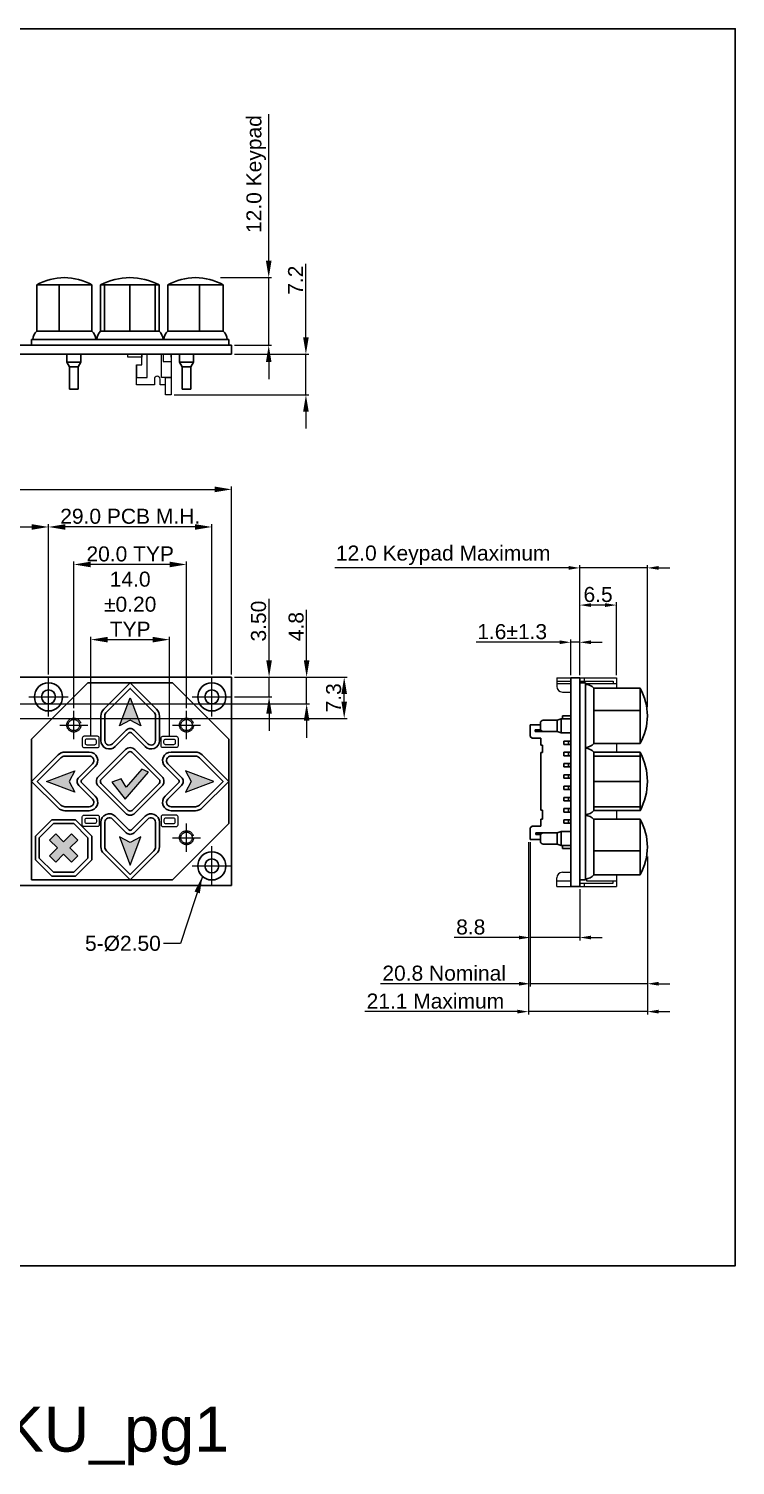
# Model space of a CAD drawing. Extents: x 365 to 1637, y -92 to 444.
# Drawn here: x 1181.3 to 1306.7, y -90.8 to 164.2 of the extents above; entities that cross this region are included whole.
import ezdxf

# ---------------------------------------------------------------- set-up
doc = ezdxf.new("R2010")
doc.units = 0
doc.linetypes.add('CENTER2', pattern=[28.575, 19.05, -3.175, 3.175, -3.175])
doc.linetypes.add('DASHED', pattern=[0.75, 0.5, -0.25])
doc.layers.get('0').update_dxf_attribs({"linetype": 'CONTINUOUS'})
doc.layers.get('DEFPOINTS').update_dxf_attribs({"color": 252, "linetype": 'CONTINUOUS'})
for name, color, linetype, lineweight in [('-Dim_mm', 5, 'CONTINUOUS', 13), ('BEZEL', 7, 'CONTINUOUS', 18), ('CENTER', 1, 'CENTER2', 9), ('FBSCAB', 1, 'CONTINUOUS', 15), ('Thin', 7, 'CONTINUOUS', 0)]:
    doc.layers.add(name, color=color, linetype=linetype, lineweight=lineweight)
for name, color, linetype in [('BZL', 7, 'CONTINUOUS'), ('KEYPAD', 253, 'CONTINUOUS'), ('PCB', 94, 'CONTINUOUS')]:
    doc.layers.add(name, color=color, linetype=linetype)
doc.layers.add('VIEWPORT', color=8, linetype='CONTINUOUS', plot=False)
doc.styles.get("Standard").update_dxf_attribs({"font": 'arial.ttf'})
doc.styles.add('STYLE1', font='arial.ttf')
doc.dimstyles.new('Cfontz_mm', dxfattribs={"dimtxt": 2, "dimasz": 2, "dimexe": 0.5, "dimexo": 0.5, "dimgap": 0.5, "dimtad": 1, "dimzin": 4, "dimdsep": 46, "dimtxsty": 'STYLE1', "dimcen": 2.5, "dimclrd": 256, "dimclre": 256, "dimclrt": 256, "dimadec": 0, "dimazin": 0, "dimtp": 0.5, "dimtm": 0.5, "dimtfac": 1, "dimtmove": 0, "dimatfit": 1, "dimfxl": 0, "dimtolj": 1, "dimtzin": 0, "dimlwd": -1, "dimlwe": -1, "dimarcsym": 0})
doc.dimstyles.new('LO_mm', dxfattribs={"dimtxt": 2.6666, "dimasz": 3, "dimexe": 0.5, "dimexo": 0.5, "dimgap": 0.5, "dimtad": 1, "dimzin": 4, "dimdsep": 46, "dimtxsty": 'STYLE1', "dimcen": -2.5, "dimclrd": 256, "dimclre": 256, "dimclrt": 256, "dimadec": 0, "dimazin": 0, "dimtp": 0.5, "dimtm": 0.5, "dimtfac": 1, "dimtmove": 0, "dimatfit": 1, "dimfxl": 0, "dimtolj": 1, "dimtzin": 0, "dimlwd": -1, "dimlwe": -1, "dimarcsym": 0})

# ---------------------------------------------------------------- blocks, each defined once
blk = doc.blocks.new('*D204')
at = {"layer": '-Dim_mm', "transparency": 16777216}
for p, q in [((1184.79, 49.6), (1184.79, 76.26)), ((1210.79, 75.76), (1187.79, 75.76)), ((1213.79, 49.6), (1213.79, 76.26))]:
    blk.add_line(p, q, dxfattribs=at)
for points in [[(1187.79, 76.26), (1187.79, 75.26), (1184.79, 75.76)], [(1210.79, 76.26), (1210.79, 75.26), (1213.79, 75.76)]]:
    blk.add_solid(points, dxfattribs=at)
at = {"layer": 'DEFPOINTS', "color": 0, "transparency": 16777216}
for p in [(1184.79, 75.76), (1184.79, 49.1), (1213.79, 49.1)]:
    blk.add_point(p, dxfattribs=at)
at = {"layer": '-Dim_mm', "transparency": 16777216, "insert": (1199.29, 77.64), "char_height": 2.6666, "attachment_point": 5, "style": 'STYLE1'}
blk.add_mtext('\\A1;29.0 PCB M.H.', dxfattribs=at)
blk = doc.blocks.new('*D205')
at = {"layer": '-Dim_mm', "transparency": 16777216}
for p, q in [((1189.29, 43.6), (1189.29, 69.6)), ((1206.29, 69.1), (1192.29, 69.1)), ((1209.29, 43.6), (1209.29, 69.6))]:
    blk.add_line(p, q, dxfattribs=at)
for points in [[(1192.29, 69.6), (1192.29, 68.6), (1189.29, 69.1)], [(1206.29, 69.6), (1206.29, 68.6), (1209.29, 69.1)]]:
    blk.add_solid(points, dxfattribs=at)
at = {"layer": 'DEFPOINTS', "color": 0, "transparency": 16777216}
for p in [(1189.29, 69.1), (1189.29, 43.1), (1209.29, 43.1)]:
    blk.add_point(p, dxfattribs=at)
at = {"layer": '-Dim_mm', "transparency": 16777216, "insert": (1199.29, 70.96), "char_height": 2.6666, "attachment_point": 5, "style": 'STYLE1'}
blk.add_mtext('\\A1;20.0 TYP', dxfattribs=at)
blk = doc.blocks.new('*D206')
at = {"layer": '-Dim_mm', "transparency": 16777216}
for p, q in [((1223.95, 52.1), (1223.95, 63.01)), ((1217.79, 49.1), (1224.45, 49.1)), ((1223.95, 45.6), (1223.95, 49.1)), ((1217.79, 45.6), (1224.45, 45.6)), ((1223.95, 42.6), (1223.95, 39.6))]:
    blk.add_line(p, q, dxfattribs=at)
for points in [[(1223.45, 52.1), (1224.45, 52.1), (1223.95, 49.1)], [(1223.45, 42.6), (1224.45, 42.6), (1223.95, 45.6)]]:
    blk.add_solid(points, dxfattribs=at)
at = {"layer": 'DEFPOINTS', "color": 0, "transparency": 16777216}
for p in [(1217.29, 49.1), (1223.95, 49.1), (1217.29, 45.6)]:
    blk.add_point(p, dxfattribs=at)
at = {"layer": '-Dim_mm', "transparency": 16777216, "insert": (1222.09, 59.05), "char_height": 2.667, "attachment_point": 5, "rotation": 90, "style": 'STYLE1'}
blk.add_mtext('\\A1;3.50', dxfattribs=at)
blk = doc.blocks.new('*D207')
at = {"layer": '-Dim_mm', "transparency": 16777216}
for p, q in [((1230.62, 52.1), (1230.62, 61.06)), ((1217.79, 49.1), (1231.12, 49.1)), ((1230.62, 44.35), (1230.62, 49.1)), ((1172.76, 44.35), (1231.12, 44.35)), ((1230.62, 41.35), (1230.62, 38.35))]:
    blk.add_line(p, q, dxfattribs=at)
for points in [[(1230.12, 52.1), (1231.12, 52.1), (1230.62, 49.1)], [(1230.12, 41.35), (1231.12, 41.35), (1230.62, 44.35)]]:
    blk.add_solid(points, dxfattribs=at)
at = {"layer": 'DEFPOINTS', "color": 0, "transparency": 16777216}
for p in [(1217.29, 49.1), (1230.62, 49.1), (1172.26, 44.35)]:
    blk.add_point(p, dxfattribs=at)
at = {"layer": '-Dim_mm', "transparency": 16777216, "insert": (1228.76, 58.08), "char_height": 2.667, "attachment_point": 5, "rotation": 90, "style": 'STYLE1'}
blk.add_mtext('\\A1;4.8', dxfattribs=at)
blk = doc.blocks.new('*D208')
at = {"layer": '-Dim_mm', "transparency": 16777216}
for p, q in [((1217.79, 49.1), (1237.79, 49.1)), ((1237.29, 44.77), (1237.29, 46.1)), ((1171.26, 41.77), (1237.79, 41.77))]:
    blk.add_line(p, q, dxfattribs=at)
for points in [[(1236.79, 46.1), (1237.79, 46.1), (1237.29, 49.1)], [(1236.79, 44.77), (1237.79, 44.77), (1237.29, 41.77)]]:
    blk.add_solid(points, dxfattribs=at)
at = {"layer": 'DEFPOINTS', "color": 0, "transparency": 16777216}
for p in [(1217.29, 49.1), (1237.29, 49.1), (1170.76, 41.77)]:
    blk.add_point(p, dxfattribs=at)
at = {"layer": '-Dim_mm', "transparency": 16777216, "insert": (1235.42, 45.43), "char_height": 2.667, "attachment_point": 5, "rotation": 90, "style": 'STYLE1'}
blk.add_mtext('\\A1;7.3', dxfattribs=at)
blk = doc.blocks.new('*D213')
at = {"layer": '-Dim_mm', "transparency": 16777216}
for p, q in [((1223.89, 123.01), (1223.89, 149.01)), ((1215.32, 120.01), (1224.39, 120.01)), ((1223.89, 108.01), (1223.89, 120.01)), ((1217.79, 108.01), (1224.39, 108.01)), ((1223.89, 105.01), (1223.89, 102.01))]:
    blk.add_line(p, q, dxfattribs=at)
for points in [[(1223.39, 123.01), (1224.39, 123.01), (1223.89, 120.01)], [(1223.39, 105.01), (1224.39, 105.01), (1223.89, 108.01)]]:
    blk.add_solid(points, dxfattribs=at)
at = {"layer": 'DEFPOINTS', "color": 0, "transparency": 16777216}
for p in [(1214.82, 120.01), (1217.29, 108.01), (1223.89, 108.01)]:
    blk.add_point(p, dxfattribs=at)
at = {"layer": '-Dim_mm', "transparency": 16777216, "insert": (1221.66, 138.39), "char_height": 2.6666, "attachment_point": 5, "rotation": 90, "style": 'STYLE1'}
blk.add_mtext('\\A1;12.0 Keypad', dxfattribs=at)
blk = doc.blocks.new('*D214')
at = {"layer": '-Dim_mm', "transparency": 16777216}
for p, q in [((1230.49, 109.41), (1230.49, 122.46)), ((1217.79, 106.41), (1230.99, 106.41)), ((1230.49, 99.21), (1230.49, 106.41)), ((1207.09, 99.21), (1230.99, 99.21)), ((1230.49, 96.21), (1230.49, 93.21))]:
    blk.add_line(p, q, dxfattribs=at)
for points in [[(1229.99, 109.41), (1230.99, 109.41), (1230.49, 106.41)], [(1229.99, 96.21), (1230.99, 96.21), (1230.49, 99.21)]]:
    blk.add_solid(points, dxfattribs=at)
at = {"layer": 'DEFPOINTS', "color": 0, "transparency": 16777216}
for p in [(1217.29, 106.41), (1206.59, 99.21), (1230.49, 99.21)]:
    blk.add_point(p, dxfattribs=at)
at = {"layer": '-Dim_mm', "transparency": 16777216, "insert": (1228.65, 119.56), "char_height": 2.667, "attachment_point": 5, "rotation": 90, "style": 'STYLE1'}
blk.add_mtext('\\A1;7.2 ', dxfattribs=at)
blk = doc.blocks.new('*D225')
at = {"layer": '-Dim_mm', "transparency": 16777216}
for p, q in [((1078.79, 49.6), (1078.79, 76.26)), ((1081.79, 75.76), (1181.79, 75.76)), ((1184.79, 49.6), (1184.79, 76.26))]:
    blk.add_line(p, q, dxfattribs=at)
for points in [[(1081.79, 76.26), (1081.79, 75.26), (1078.79, 75.76)], [(1181.79, 76.26), (1181.79, 75.26), (1184.79, 75.76)]]:
    blk.add_solid(points, dxfattribs=at)
at = {"layer": 'DEFPOINTS', "color": 0, "transparency": 16777216}
for p in [(1184.79, 75.76), (1078.79, 49.1), (1184.79, 49.1)]:
    blk.add_point(p, dxfattribs=at)
at = {"layer": '-Dim_mm', "transparency": 16777216, "insert": (1131.79, 78.01), "char_height": 2.6666, "attachment_point": 5, "style": 'STYLE1'}
blk.add_mtext('\\A1;106.0 PCB Mounting Holes', dxfattribs=at)
blk = doc.blocks.new('*D226')
at = {"layer": '-Dim_mm', "transparency": 16777216}
for p, q in [((1075.29, 49.6), (1075.29, 82.93)), ((1078.29, 82.43), (1214.29, 82.43)), ((1217.29, 49.6), (1217.29, 82.93))]:
    blk.add_line(p, q, dxfattribs=at)
for points in [[(1078.29, 82.93), (1078.29, 81.93), (1075.29, 82.43)], [(1214.29, 82.93), (1214.29, 81.93), (1217.29, 82.43)]]:
    blk.add_solid(points, dxfattribs=at)
at = {"layer": 'DEFPOINTS', "color": 0, "transparency": 16777216}
for p in [(1217.29, 82.43), (1075.29, 49.1), (1217.29, 49.1)]:
    blk.add_point(p, dxfattribs=at)
at = {"layer": '-Dim_mm', "transparency": 16777216, "insert": (1146.29, 84.68), "char_height": 2.6666, "attachment_point": 5, "style": 'STYLE1'}
blk.add_mtext('\\A1;142.0 Overall (PCB)', dxfattribs=at)
blk = doc.blocks.new('*D217')
at = {"layer": '-Dim_mm', "transparency": 16777216}
for p, q in [((1192.29, 38.6), (1192.29, 56.26)), ((1206.29, 38.6), (1206.29, 56.26)), ((1195.29, 55.76), (1203.29, 55.76))]:
    blk.add_line(p, q, dxfattribs=at)
for points in [[(1195.29, 56.26), (1195.29, 55.26), (1192.29, 55.76)], [(1203.29, 56.26), (1203.29, 55.26), (1206.29, 55.76)]]:
    blk.add_solid(points, dxfattribs=at)
at = {"layer": 'DEFPOINTS', "color": 0, "transparency": 16777216}
for p in [(1206.29, 55.76), (1192.29, 38.1), (1206.29, 38.1)]:
    blk.add_point(p, dxfattribs=at)
at = {"layer": '-Dim_mm', "transparency": 16777216, "insert": (1199.29, 62.05), "char_height": 2.667, "attachment_point": 5, "style": 'STYLE1'}
blk.add_mtext('\\A1;14.0\\P%%P0.20\\PTYP', dxfattribs=at)
blk = doc.blocks.new('KEYPADSIDEVIEW-KT')
at = {"layer": 'BEZEL'}
for p, q in [((-2.5, 37), (-2.5, 35.5)), ((-2.5, 37), (8.1, 37)), ((-2.5, 36.4), (0, 36.4)), ((-2.5, 36), (0, 36)), ((1.6, 36.4), (7.5, 36.4)), ((2.4, 37), (2.4, 36.4)), ((2.8, 36), (8.1, 36)), ((2.8, 36), (2.8, 35.85)), ((7.5, 36.4), (7.5, 36)), ((8.1, 37), (8.1, 35.17)), ((-1.5, 34.5), (0, 34.5)), ((8.1, 25.36), (8.1, 23.82)), ((8.1, 13.45), (8.1, 11.91)), ((-2.5, 0), (-2.5, 1.5)), ((-2.5, 1), (0, 1)), ((-2.5, 0), (8.1, 0)), ((-1.5, 2.5), (0, 2.5)), ((1.6, 0.6), (7.5, 0.6)), ((2.4, 0.6), (2.4, 0)), ((2.8, 1.36), (2.8, 1)), ((2.8, 1), (8.1, 1)), ((7.5, 0.6), (7.5, 1)), ((8.1, 2.05), (8.1, 0))]:
    blk.add_line(p, q, dxfattribs=at)
for centre, start, end in [((-1.5, 35.5), 180, 270), ((-1.5, 1.5), 90, 180)]:
    blk.add_arc(centre, 1, start, end, dxfattribs=at)
at = {"layer": 'BZL'}
for p, q in [((0, 37), (1.6, 37)), ((2.8, 24.68), (2.8, 24.51)), ((2.8, 12.76), (2.8, 12.59))]:
    blk.add_line(p, q, dxfattribs=at)
at = {"layer": 'KEYPAD', "linetype": 'Continuous'}
for p, q in [((2.6, 36.14), (1.6, 36.14)), ((2.6, 1.14), (2.6, 36.14)), ((4.1, 25.36), (4.1, 35.17)), ((4.1, 13.45), (4.1, 23.82)), ((4.1, 2.05), (4.1, 11.91)), ((2.6, 1.14), (1.6, 1.14))]:
    blk.add_line(p, q, dxfattribs=at)
at = {"layer": 'KEYPAD'}
for p, q in [((12.3, 35.17), (4.1, 35.17)), ((4.1, 25.36), (4.1, 35.17)), ((12.3, 25.36), (12.3, 35.17)), ((12.3, 31.2), (4.1, 31.2)), ((-5.4, 29), (-5.4, 28)), ((-4.9, 29.5), (-2.4, 29.5)), ((-2.4, 29.5), (-1.7, 29.75)), ((-2.4, 29.5), (-2.4, 27.5)), ((-1.7, 29.75), (-1.7, 27.25)), ((-1.7, 29.75), (0, 29.75)), ((-4.9, 27.5), (-2.4, 27.5)), ((-2.4, 27.5), (-1.7, 27.25)), ((-1.7, 27.25), (0, 27.25)), ((12.3, 25.36), (4.1, 25.36)), ((12.3, 23.82), (4.1, 23.82)), ((4.1, 13.45), (4.1, 23.82)), ((12.3, 23.13), (4.1, 23.13)), ((12.3, 13.45), (12.3, 23.82)), ((12.3, 18.63), (4.1, 18.63)), ((12.3, 14.13), (4.1, 14.13)), ((12.3, 13.45), (4.1, 13.45)), ((4.1, 2.05), (4.1, 11.91)), ((12.3, 11.91), (4.1, 11.91)), ((12.3, 2.05), (12.3, 11.91)), ((-5.4, 8), (-5.4, 9)), ((-4.9, 9.5), (-2.4, 9.5)), ((-2.4, 9.5), (-1.7, 9.75)), ((-2.4, 7.5), (-2.4, 9.5)), ((-1.7, 9.75), (0, 9.75)), ((-1.7, 7.25), (-1.7, 9.75)), ((-4.9, 7.5), (-2.4, 7.5)), ((-2.4, 7.5), (-1.7, 7.25)), ((-1.7, 7.25), (0, 7.25)), ((12.3, 6.29), (4.1, 6.29)), ((12.3, 2.05), (4.1, 2.05))]:
    blk.add_line(p, q, dxfattribs=at)
at = {"layer": 'KEYPAD', "color": 7}
for p, q in [((-5.4, 28.65), (-7.2, 28.65)), ((-7.2, 28.65), (-7.2, 26.63)), ((-7.2, 28.65), (-7.2, 27.8)), ((-5.4, 28.65), (-7.2, 28.65)), ((-7.2, 28.65), (-7.2, 26.63)), ((-7.2, 28.65), (-7.2, 27.8)), ((0, 30.25), (-1.5, 30.25)), ((-1.5, 30.25), (-1.5, 29.75)), ((-6.87, 26.3), (-7.2, 26.63)), ((-6.87, 26.3), (-7.2, 26.63)), ((-6.87, 26.3), (-5.35, 26.3)), ((-6.87, 26.3), (-5.35, 26.3)), ((-6.35, 27.8), (-5.36, 27.8)), ((-6.35, 27.5), (-6.35, 27.8)), ((-6.35, 27.8), (-5.36, 27.8)), ((-6.35, 27.5), (-6.35, 27.8)), ((-4.9, 27.5), (-6.35, 27.5)), ((-4.9, 27.5), (-6.35, 27.5)), ((-5.35, 26.3), (-5.35, 25.05)), ((-5.35, 26.3), (-5.35, 25.05)), ((-1.25, 25.2), (-1.25, 25.8)), ((-1.25, 25.8), (0, 25.8)), ((0, 25.8), (-0.4, 25.8)), ((-0.4, 25.8), (-0.4, 25.2)), ((-5.35, 25.05), (-5.05, 25.05)), ((-5.35, 25.05), (-5.05, 25.05)), ((-5.35, 23.77), (-5.35, 13.53)), ((-5.05, 23.77), (-5.35, 23.77)), ((-5.35, 23.77), (-5.35, 13.53)), ((-5.05, 23.77), (-5.35, 23.77)), ((-5.05, 25.05), (-5.05, 23.77)), ((-5.05, 25.05), (-5.05, 23.77)), ((0, 25.2), (-1.25, 25.2)), ((-1.25, 23.2), (-1.25, 23.8)), ((-1.25, 23.8), (0, 23.8)), ((0, 23.2), (-1.25, 23.2)), ((-0.4, 25.2), (0, 25.2)), ((0, 23.8), (-0.4, 23.8)), ((-0.4, 23.8), (-0.4, 23.2)), ((-0.4, 23.2), (0, 23.2)), ((-1.25, 21.2), (-1.25, 21.8)), ((-1.25, 21.8), (0, 21.8)), ((0, 21.2), (-1.25, 21.2)), ((0, 21.8), (-0.4, 21.8)), ((-0.4, 21.8), (-0.4, 21.2)), ((-0.4, 21.2), (0, 21.2)), ((-1.25, 19.2), (-1.25, 19.8)), ((-1.25, 19.8), (0, 19.8)), ((0, 19.2), (-1.25, 19.2)), ((0, 19.8), (-0.4, 19.8)), ((-0.4, 19.8), (-0.4, 19.2)), ((-0.4, 19.2), (0, 19.2)), ((-1.25, 17.2), (-1.25, 17.8)), ((-1.25, 17.8), (0, 17.8)), ((0, 17.2), (-1.25, 17.2)), ((-1.25, 15.2), (-1.25, 15.8)), ((-1.25, 15.8), (0, 15.8)), ((0, 17.8), (-0.4, 17.8)), ((-0.4, 17.8), (-0.4, 17.2)), ((-0.4, 17.2), (0, 17.2)), ((0, 15.8), (-0.4, 15.8)), ((-0.4, 15.8), (-0.4, 15.2)), ((-5.05, 13.53), (-5.35, 13.53)), ((-5.05, 13.53), (-5.35, 13.53)), ((-5.05, 13.23), (-5.05, 13.53)), ((-5.05, 13.23), (-5.05, 13.53)), ((-5.05, 11.95), (-5.05, 13.23)), ((-5.05, 11.95), (-5.05, 13.23)), ((0, 15.2), (-1.25, 15.2)), ((-1.25, 13.2), (-1.25, 13.8)), ((-1.25, 13.8), (0, 13.8)), ((0, 13.2), (-1.25, 13.2)), ((-0.4, 15.2), (0, 15.2)), ((0, 13.8), (-0.4, 13.8)), ((-0.4, 13.8), (-0.4, 13.2)), ((-0.4, 13.2), (0, 13.2)), ((-7.2, 10.37), (-6.87, 10.7)), ((-7.2, 10.37), (-6.87, 10.7)), ((-7.2, 8.35), (-7.2, 10.37)), ((-7.2, 8.35), (-7.2, 10.37)), ((-6.87, 10.7), (-5.35, 10.7)), ((-6.87, 10.7), (-5.35, 10.7)), ((-5.35, 10.7), (-5.35, 11.95)), ((-5.35, 11.95), (-5.05, 11.95)), ((-5.35, 10.7), (-5.35, 11.95)), ((-5.35, 11.95), (-5.05, 11.95)), ((-1.25, 11.2), (-1.25, 11.8)), ((-1.25, 11.8), (0, 11.8)), ((0, 11.2), (-1.25, 11.2)), ((0, 11.8), (-0.4, 11.8)), ((-0.4, 11.8), (-0.4, 11.2)), ((-0.4, 11.2), (0, 11.2)), ((-7.2, 8.35), (-7.2, 9.2)), ((-7.2, 8.35), (-7.2, 9.2)), ((-5.4, 8.35), (-7.2, 8.35)), ((-5.4, 8.35), (-7.2, 8.35)), ((-4.9, 9.5), (-6.2, 9.5)), ((-6.2, 9.5), (-6.2, 9.2)), ((-4.9, 9.5), (-6.2, 9.5)), ((-6.2, 9.5), (-6.2, 9.2)), ((-6.2, 9.2), (-5.32, 9.2)), ((-6.2, 9.2), (-5.32, 9.2)), ((-1.5, 6.75), (-1.5, 7.25)), ((0, 6.75), (-1.5, 6.75))]:
    blk.add_line(p, q, dxfattribs=at)
at = {"layer": 'KEYPAD'}
for centre, radius, start, end in [((2.55, 33.8), 2.06, 41.3394, 88.6268), ((3.71, 30.27), 9.89, 330.2932, 29.7068), ((-4.9, 29), 0.5, 90, 180), ((-4.9, 28), 0.5, 180, 270), ((2.55, 26.73), 2.06, 271.3732, 318.6606), ((2.55, 22.46), 2.06, 41.3394, 88.6268), ((2.59, 18.63), 11.01, 331.8715, 28.1285), ((2.55, 14.81), 2.06, 271.3732, 318.6606), ((2.55, 10.54), 2.06, 41.3394, 88.6268), ((3.6, 6.98), 10, 330.4521, 29.5479), ((-4.9, 9), 0.5, 90, 180), ((-4.9, 8), 0.5, 180, 270), ((2.55, 3.41), 2.06, 271.3732, 318.6606)]:
    blk.add_arc(centre, radius, start, end, dxfattribs=at)
at = {"layer": 'PCB'}
for p, q in [((0, 37), (0, 0)), ((1.6, 37), (1.6, 0)), ((0, 0), (1.6, 0))]:
    blk.add_line(p, q, dxfattribs=at)
blk = doc.blocks.new('*D197')
at = {"layer": '-Dim_mm', "transparency": 16777216}
for p, q in [((1275.52, 55.29), (1260.7, 55.29)), ((1277.52, 49.46), (1277.52, 55.79)), ((1279.12, 55.29), (1277.52, 55.29)), ((1279.12, 49.46), (1279.12, 55.79)), ((1281.12, 55.29), (1283.12, 55.29))]:
    blk.add_line(p, q, dxfattribs=at)
for points in [[(1275.52, 55.63), (1275.52, 54.96), (1277.52, 55.29)], [(1281.12, 55.63), (1281.12, 54.96), (1279.12, 55.29)]]:
    blk.add_solid(points, dxfattribs=at)
at = {"layer": 'DEFPOINTS', "color": 0, "transparency": 16777216}
for p in [(1277.52, 55.29), (1277.52, 48.96), (1279.12, 48.96)]:
    blk.add_point(p, dxfattribs=at)
at = {"layer": '-Dim_mm', "transparency": 16777216, "insert": (1267.11, 57.16), "char_height": 2.6666, "attachment_point": 5, "style": 'STYLE1'}
blk.add_mtext('\\A1;1.6%%P1.3', dxfattribs=at)
blk = doc.blocks.new('*D198')
at = {"layer": '-Dim_mm', "transparency": 16777216}
for p, q in [((1279.12, 49.46), (1279.12, 62.39)), ((1283.62, 61.89), (1281.12, 61.89)), ((1285.62, 49.46), (1285.62, 62.39))]:
    blk.add_line(p, q, dxfattribs=at)
for points in [[(1281.12, 62.23), (1281.12, 61.56), (1279.12, 61.89)], [(1283.62, 62.23), (1283.62, 61.56), (1285.62, 61.89)]]:
    blk.add_solid(points, dxfattribs=at)
at = {"layer": 'DEFPOINTS', "color": 0, "transparency": 16777216}
for p in [(1279.12, 61.89), (1279.12, 48.96), (1285.62, 48.96)]:
    blk.add_point(p, dxfattribs=at)
at = {"layer": '-Dim_mm', "transparency": 16777216, "insert": (1282.37, 63.76), "char_height": 2.667, "attachment_point": 5, "style": 'STYLE1'}
blk.add_mtext('\\A1;6.5', dxfattribs=at)
blk = doc.blocks.new('*D199')
at = {"layer": '-Dim_mm', "transparency": 16777216}
for p, q in [((1279.12, 49.46), (1279.12, 68.99)), ((1291.12, 43.81), (1291.12, 68.99)), ((1277.12, 68.49), (1235.64, 68.49)), ((1291.12, 68.49), (1279.12, 68.49)), ((1293.12, 68.49), (1295.12, 68.49))]:
    blk.add_line(p, q, dxfattribs=at)
for points in [[(1277.12, 68.83), (1277.12, 68.16), (1279.12, 68.49)], [(1293.12, 68.83), (1293.12, 68.16), (1291.12, 68.49)]]:
    blk.add_solid(points, dxfattribs=at)
at = {"layer": 'DEFPOINTS', "color": 0, "transparency": 16777216}
for p in [(1291.12, 68.49), (1279.12, 48.96), (1291.12, 43.31)]:
    blk.add_point(p, dxfattribs=at)
at = {"layer": '-Dim_mm', "transparency": 16777216, "insert": (1254.86, 70.73), "char_height": 2.6666, "attachment_point": 5, "style": 'STYLE1'}
blk.add_mtext('\\A1;12.0 Keypad Maximum', dxfattribs=at)
blk = doc.blocks.new('*D200')
at = {"layer": '-Dim_mm', "transparency": 16777216}
for p, q in [((1270.32, 19.81), (1270.32, 2.38)), ((1279.12, 11.46), (1279.12, 2.38)), ((1268.32, 2.88), (1256.83, 2.88)), ((1279.12, 2.88), (1270.32, 2.88)), ((1281.12, 2.88), (1283.12, 2.88))]:
    blk.add_line(p, q, dxfattribs=at)
for points in [[(1268.32, 3.22), (1268.32, 2.55), (1270.32, 2.88)], [(1281.12, 3.22), (1281.12, 2.55), (1279.12, 2.88)]]:
    blk.add_solid(points, dxfattribs=at)
at = {"layer": 'DEFPOINTS', "color": 0, "transparency": 16777216}
for p in [(1270.32, 20.31), (1279.12, 11.96), (1279.12, 2.88)]:
    blk.add_point(p, dxfattribs=at)
at = {"layer": '-Dim_mm', "transparency": 16777216, "insert": (1259.76, 4.74), "char_height": 2.667, "attachment_point": 5, "style": 'STYLE1'}
blk.add_mtext('\\A1;8.8', dxfattribs=at)
blk = doc.blocks.new('*D201')
at = {"layer": '-Dim_mm', "transparency": 16777216}
for p, q in [((1270.02, 19.81), (1270.02, -10.77)), ((1291.12, 17.29), (1291.12, -10.77)), ((1268.02, -10.27), (1240.94, -10.27)), ((1291.12, -10.27), (1270.02, -10.27)), ((1293.12, -10.27), (1295.12, -10.27))]:
    blk.add_line(p, q, dxfattribs=at)
for points in [[(1268.02, -9.93), (1268.02, -10.6), (1270.02, -10.27)], [(1293.12, -9.93), (1293.12, -10.6), (1291.12, -10.27)]]:
    blk.add_solid(points, dxfattribs=at)
at = {"layer": 'DEFPOINTS', "color": 0, "transparency": 16777216}
for p in [(1270.02, 20.31), (1291.12, 17.79), (1270.02, -10.27)]:
    blk.add_point(p, dxfattribs=at)
at = {"layer": '-Dim_mm', "transparency": 16777216, "insert": (1253.48, -8.41), "char_height": 2.6666, "attachment_point": 5, "style": 'STYLE1'}
blk.add_mtext('\\A1;21.1 Maximum', dxfattribs=at)
blk = doc.blocks.new('KEYPADSIDEVIEW')
at = {"layer": 'KEYPAD'}
for p, q in [((-34.59, 10.7), (-34.59, 2.5)), ((-24.78, 10.7), (-34.59, 10.7)), ((-30.62, 10.7), (-30.62, 2.5)), ((-24.78, 10.7), (-24.78, 2.5)), ((-23.24, 10.7), (-23.24, 2.5)), ((-12.87, 10.7), (-23.24, 10.7)), ((-22.56, 10.7), (-22.56, 2.5)), ((-18.06, 10.7), (-18.06, 2.5)), ((-13.56, 10.7), (-13.56, 2.5)), ((-12.87, 10.7), (-12.87, 2.5)), ((-11.33, 10.7), (-11.33, 2.5)), ((-1.47, 10.7), (-11.33, 10.7)), ((-5.71, 10.7), (-5.71, 2.5)), ((-1.47, 10.7), (-1.47, 2.5)), ((-24.78, 2.5), (-34.59, 2.5)), ((-12.87, 2.5), (-23.24, 2.5)), ((-1.47, 2.5), (-11.33, 2.5)), ((-29.25, -1.6), (-29.25, -2.99)), ((-26.75, -2.99), (-26.75, -1.6)), ((-9.25, -1.6), (-9.25, -2.99)), ((-6.75, -2.99), (-6.75, -1.6)), ((-29.25, -2.99), (-28.75, -3.8)), ((-29.25, -2.99), (-26.75, -2.99)), ((-28.75, -3.8), (-28.75, -7.8)), ((-27.25, -3.8), (-28.75, -3.8)), ((-27.25, -3.8), (-26.75, -2.99)), ((-27.25, -7.8), (-27.25, -3.8)), ((-9.25, -2.99), (-8.75, -3.8)), ((-9.25, -2.99), (-8, -2.99)), ((-9.25, -2.99), (-9.25, -2.99)), ((-8.75, -3.8), (-8.75, -7.8)), ((-7.25, -3.8), (-8.75, -3.8)), ((-8.75, -3.8), (-8.75, -3.8)), ((-8, -2.99), (-6.75, -2.99)), ((-7.25, -3.8), (-6.75, -2.99)), ((-7.25, -7.8), (-7.25, -3.8)), ((-27.25, -7.8), (-28.75, -7.8)), ((-7.25, -7.8), (-8.75, -7.8))]:
    blk.add_line(p, q, dxfattribs=at)
at = {"layer": 'KEYPAD', "linetype": 'Continuous'}
for p, q in [((-35.5, 1), (-35.5, 0)), ((-35.5, 1), (-0.5, 1)), ((-0.5, 1), (-0.5, 0))]:
    blk.add_line(p, q, dxfattribs=at)
at = {"layer": 'KEYPAD'}
for centre, radius, start, end in [((-29.69, 2.11), 9.89, 60.2932, 119.7068), ((-18.06, 0.99), 11.01, 61.8715, 118.1285), ((-6.4, 2), 10, 60.4521, 119.5479), ((-26.15, 0.95), 2.06, 1.3732, 48.6606), ((-21.88, 0.95), 2.06, 131.3394, 178.6268), ((-14.23, 0.95), 2.06, 1.3732, 48.6606), ((-9.96, 0.95), 2.06, 131.3394, 178.6268), ((-2.83, 0.95), 2.06, 1.3732, 48.6606)]:
    blk.add_arc(centre, radius, start, end, dxfattribs=at)
at = {"layer": 'KEYPAD', "linetype": 'Continuous'}
blk.add_arc((-33.22, 0.95), 2.06, 131.3394, 178.6268, dxfattribs=at)
blk = doc.blocks.new('*D202')
at = {"layer": '-Dim_mm', "transparency": 16777216}
for p, q in [((1270.32, 19.81), (1270.32, -5.82)), ((1291.12, 10.69), (1291.12, -5.82)), ((1268.32, -5.32), (1243.75, -5.32)), ((1291.12, -5.32), (1270.32, -5.32)), ((1293.12, -5.32), (1295.12, -5.32))]:
    blk.add_line(p, q, dxfattribs=at)
for points in [[(1268.32, -4.98), (1268.32, -5.65), (1270.32, -5.32)], [(1293.12, -4.98), (1293.12, -5.65), (1291.12, -5.32)]]:
    blk.add_solid(points, dxfattribs=at)
at = {"layer": 'DEFPOINTS', "color": 0, "transparency": 16777216}
for p in [(1270.32, 20.31), (1291.12, 11.19), (1270.32, -5.32)]:
    blk.add_point(p, dxfattribs=at)
at = {"layer": '-Dim_mm', "transparency": 16777216, "insert": (1255.04, -3.46), "char_height": 2.6666, "attachment_point": 5, "style": 'STYLE1'}
blk.add_mtext('\\A1;20.8 Nominal', dxfattribs=at)

msp = doc.modelspace()

# ---------------------------------------------------------------- hatches: boundary and pattern name
at = {"layer": 'Thin'}
for color, points in [(256, [(1199.287, 41.44), (1201.187, 40.44), (1199.287, 45.44), (1197.387, 40.44)]), (256, [(1189.444, 32.497), (1184.444, 30.597), (1189.444, 28.697), (1188.444, 30.597)]), (3, [(1198.587, 29.583), (1197.687, 31.046), (1196.037, 30.446), (1198.387, 27.446), (1202.537, 32.246), (1201.387, 32.796)]), (256, [(1209.13, 32.497), (1210.13, 30.597), (1209.13, 28.697), (1214.13, 30.597)]), (1, [(1187.473, 17.683), (1188.873, 16.283), (1189.973, 17.383), (1188.573, 18.783), (1189.973, 20.183), (1188.873, 21.283), (1187.473, 19.883), (1186.073, 21.283), (1184.973, 20.183), (1186.373, 18.783), (1184.973, 17.383), (1186.073, 16.283)]), (256, [(1197.387, 20.754), (1199.287, 15.754), (1201.187, 20.754), (1199.287, 19.754)])]:
    msp.add_hatch(color=color, dxfattribs=at).paths.add_polyline_path(points)

# ---------------------------------------------------------------- linework, layer by layer
at = {"linetype": 'Continuous', "lineweight": 0}
for p, q in [((1198.887, 106.409), (1201.387, 106.409)), ((1198.887, 105.909), (1198.887, 106.409)), ((1201.387, 105.909), (1198.887, 105.909)), ((1200.387, 101.009), (1200.387, 104.559)), ((1200.387, 104.559), (1201.387, 104.559)), ((1200.387, 104.559), (1200.387, 102.259)), ((1201.387, 104.559), (1201.387, 106.409)), ((1201.387, 106.409), (1206.587, 106.409)), ((1201.387, 106.409), (1201.387, 105.909)), ((1202.287, 102.259), (1202.287, 106.409)), ((1204.837, 102.309), (1204.837, 106.409)), ((1206.587, 106.409), (1205.147, 106.409)), ((1205.147, 106.409), (1205.147, 105.109)), ((1205.147, 105.109), (1206.587, 105.109)), ((1206.587, 106.409), (1206.587, 99.209)), ((1206.587, 105.909), (1206.587, 106.409)), ((1200.387, 102.259), (1202.287, 102.259)), ((1203.587, 102.009), (1203.587, 101.009)), ((1204.587, 101.009), (1204.587, 102.009)), ((1206.587, 102.309), (1204.837, 102.309)), ((1205.587, 99.209), (1205.587, 102.309)), ((1205.587, 102.309), (1206.587, 102.309)), ((1203.587, 101.009), (1200.387, 101.009)), ((1205.587, 101.009), (1204.587, 101.009)), ((1205.587, 99.209), (1205.587, 101.009)), ((1206.587, 99.209), (1205.587, 99.209))]:
    msp.add_line(p, q, dxfattribs=at)
msp.add_arc((1204.087, 102.009), 0.5, 0, 180, dxfattribs=at)
at = {"layer": 'CENTER'}
for p, q in [((1184.787, 42.097), (1184.787, 49.097)), ((1213.787, 42.097), (1213.787, 49.097)), ((1181.287, 45.597), (1188.287, 45.597)), ((1210.287, 45.597), (1217.287, 45.597)), ((1189.287, 38.097), (1189.287, 43.097)), ((1209.287, 38.097), (1209.287, 43.097)), ((1186.787, 40.597), (1191.787, 40.597)), ((1206.787, 40.597), (1211.787, 40.597)), ((1209.287, 18.097), (1209.287, 23.097)), ((1206.787, 20.597), (1211.787, 20.597)), ((1213.787, 12.097), (1213.787, 19.097)), ((1210.287, 15.597), (1217.287, 15.597))]:
    msp.add_line(p, q, dxfattribs=at)
at = {"layer": 'KEYPAD', "linetype": 'Continuous'}
msp.add_line((1216.787, 109.009), (1216.787, 108.009), dxfattribs=at)
at = {"layer": 'KEYPAD'}
for p, q in [((1181.787, 38.097), (1191.787, 48.097)), ((1206.787, 48.097), (1191.787, 48.097)), ((1206.787, 48.097), (1216.787, 38.097)), ((1181.787, 38.097), (1181.787, 13.097)), ((1216.787, 23.097), (1216.787, 38.097)), ((1216.787, 23.097), (1206.787, 13.097)), ((1181.787, 13.097), (1206.787, 13.097))]:
    msp.add_line(p, q, dxfattribs=at)
for points in [[(1194.092, 42.187, -0.1989124), (1194.59, 43.389), (1199.287, 48.087), (1203.985, 43.389, -0.1989124), (1204.483, 42.187), (1204.483, 37.849, -0.6681786), (1201.922, 36.789), (1199.499, 39.211, 0.4142136), (1199.075, 39.211), (1196.652, 36.789, -0.6681786), (1194.092, 37.849)], [(1194.792, 42.187, -0.1989124), (1195.084, 42.894), (1199.287, 47.097), (1203.49, 42.894, -0.1989124), (1203.783, 42.187), (1203.783, 37.849, -0.6681786), (1202.417, 37.284), (1199.994, 39.706, 0.4142136), (1198.58, 39.706), (1196.157, 37.284, -0.6681786), (1194.792, 37.849)], [(1187.697, 25.401, -0.1989124), (1186.495, 25.899), (1181.797, 30.597), (1186.495, 35.295, -0.1989124), (1187.697, 35.793), (1192.035, 35.793, -0.6681786), (1193.096, 33.232), (1190.673, 30.809, 0.4142136), (1190.673, 30.385), (1193.096, 27.962, -0.6681786), (1192.035, 25.401)], [(1193.65, 29.749), (1198.439, 24.96, 0.4142136), (1200.136, 24.96), (1204.924, 29.749, 0.4142136), (1204.924, 31.446), (1200.136, 36.234, 0.4142136), (1198.439, 36.234), (1193.65, 31.446, 0.4142136)], [(1194.145, 30.243), (1198.934, 25.455, 0.4142136), (1199.641, 25.455), (1204.429, 30.243, 0.4142136), (1204.429, 30.951), (1199.641, 35.739, 0.4142136), (1198.934, 35.739), (1194.145, 30.951, 0.4142136)], [(1210.877, 25.401, 0.1989124), (1212.079, 25.899), (1216.777, 30.597), (1212.079, 35.295, 0.1989124), (1210.877, 35.793), (1206.539, 35.793, 0.6681786), (1205.479, 33.232), (1207.902, 30.809, -0.4142136), (1207.902, 30.385), (1205.479, 27.962, 0.6681786), (1206.539, 25.401)], [(1187.697, 26.101, -0.1989124), (1186.99, 26.394), (1182.787, 30.597), (1186.99, 34.8, -0.1989124), (1187.697, 35.093), (1192.035, 35.093, -0.6681786), (1192.601, 33.727), (1190.178, 31.304, 0.4142136), (1190.178, 29.89), (1192.601, 27.467, -0.6681786), (1192.035, 26.101)], [(1210.877, 26.101, 0.1989124), (1211.584, 26.394), (1215.787, 30.597), (1211.584, 34.8, 0.1989124), (1210.877, 35.093), (1206.539, 35.093, 0.6681786), (1205.974, 33.727), (1208.397, 31.304, -0.4142136), (1208.397, 29.89), (1205.974, 27.467, 0.6681786), (1206.539, 26.101)], [(1194.092, 19.007, 0.1989124), (1194.59, 17.805), (1199.287, 13.107), (1203.985, 17.805, 0.1989124), (1204.483, 19.007), (1204.483, 23.345, 0.6681786), (1201.922, 24.406), (1199.499, 21.983, -0.4142136), (1199.075, 21.983), (1196.652, 24.406, 0.6681786), (1194.092, 23.345)], [(1194.792, 19.007, 0.1989124), (1195.084, 18.3), (1199.287, 14.097), (1203.49, 18.3, 0.1989124), (1203.783, 19.007), (1203.783, 23.345, 0.6681786), (1202.417, 23.911), (1199.994, 21.488, -0.4142136), (1198.58, 21.488), (1196.157, 23.911, 0.6681786), (1194.792, 23.345)]]:
    msp.add_lwpolyline(points, format="xyb", close=True, dxfattribs=at)
for points in [[(1185.394, 23.803), (1182.453, 20.862), (1182.453, 16.704), (1185.394, 13.763), (1189.553, 13.763), (1192.493, 16.704), (1192.493, 20.862), (1189.553, 23.803)], [(1185.684, 23.103), (1183.153, 20.572), (1183.153, 16.994), (1185.684, 14.463), (1189.263, 14.463), (1191.793, 16.994), (1191.793, 20.572), (1189.263, 23.103)]]:
    msp.add_lwpolyline(points, close=True, dxfattribs=at)
at = {"layer": 'PCB'}
for p, q in [((1172.087, 108.009), (1217.287, 108.009)), ((1217.287, 106.409), (1217.287, 108.009)), ((1172.087, 106.409), (1217.287, 106.409)), ((1075.287, 49.097), (1217.287, 49.097)), ((1217.287, 49.097), (1217.287, 12.097)), ((1075.287, 12.097), (1217.287, 12.097))]:
    msp.add_line(p, q, dxfattribs=at)
for centre, radius in [((1184.787, 45.597), 2.5), ((1184.787, 45.597), 1.25), ((1213.787, 45.597), 2.5), ((1213.787, 45.597), 1.25), ((1213.787, 15.597), 2.5), ((1213.787, 15.597), 1.25)]:
    msp.add_circle(centre, radius, dxfattribs=at)
at = {"layer": 'Thin'}
for p, q in [((1199.287, 19.754), (1197.387, 20.754)), ((1197.387, 20.754), (1199.287, 15.754)), ((1199.287, 15.754), (1201.187, 20.754)), ((1201.187, 20.754), (1199.287, 19.754))]:
    msp.add_line(p, q, dxfattribs=at)
for points in [[(1199.287, 41.44), (1197.387, 40.44), (1199.287, 45.44), (1201.187, 40.44)], [(1188.444, 30.597), (1189.444, 28.697), (1184.444, 30.597), (1189.444, 32.497)], [(1210.13, 30.597), (1209.13, 28.697), (1214.13, 30.597), (1209.13, 32.497)]]:
    msp.add_lwpolyline(points, close=True, dxfattribs=at)
for points in [[(1191.087, 36.597), (1193.487, 36.597, 0.4142136), (1193.787, 36.897), (1193.787, 38.297, 0.4142136), (1193.487, 38.597), (1191.087, 38.597, 0.4142136), (1190.787, 38.297), (1190.787, 36.897, 0.4142136)], [(1207.487, 36.597), (1205.087, 36.597, -0.4142136), (1204.787, 36.897), (1204.787, 38.297, -0.4142136), (1205.087, 38.597), (1207.487, 38.597, -0.4142136), (1207.787, 38.297), (1207.787, 36.897, -0.4142136)], [(1191.587, 37.097), (1192.987, 37.097, 0.4142136), (1193.287, 37.397), (1193.287, 37.797, 0.4142136), (1192.987, 38.097), (1191.587, 38.097, 0.4142136), (1191.287, 37.797), (1191.287, 37.397, 0.4142136)], [(1206.987, 37.097), (1205.587, 37.097, -0.4142136), (1205.287, 37.397), (1205.287, 37.797, -0.4142136), (1205.587, 38.097), (1206.987, 38.097, -0.4142136), (1207.287, 37.797), (1207.287, 37.397, -0.4142136)], [(1191.087, 24.597), (1193.487, 24.597, -0.4142136), (1193.787, 24.297), (1193.787, 22.897, -0.4142136), (1193.487, 22.597), (1191.087, 22.597, -0.4142136), (1190.787, 22.897), (1190.787, 24.297, -0.4142136)], [(1191.587, 24.097), (1192.987, 24.097, -0.4142136), (1193.287, 23.797), (1193.287, 23.397, -0.4142136), (1192.987, 23.097), (1191.587, 23.097, -0.4142136), (1191.287, 23.397), (1191.287, 23.797, -0.4142136)], [(1207.487, 24.597), (1205.087, 24.597, 0.4142136), (1204.787, 24.297), (1204.787, 22.897, 0.4142136), (1205.087, 22.597), (1207.487, 22.597, 0.4142136), (1207.787, 22.897), (1207.787, 24.297, 0.4142136)], [(1206.987, 24.097), (1205.587, 24.097, 0.4142136), (1205.287, 23.797), (1205.287, 23.397, 0.4142136), (1205.587, 23.097), (1206.987, 23.097, 0.4142136), (1207.287, 23.397), (1207.287, 23.797, 0.4142136)]]:
    msp.add_lwpolyline(points, format="xyb", close=True, dxfattribs=at)
at = {"layer": 'Thin', "color": 3}
msp.add_lwpolyline([(1198.587, 29.583), (1197.687, 31.046), (1196.037, 30.446), (1198.387, 27.446), (1202.537, 32.246), (1201.387, 32.796)], close=True, dxfattribs=at)
at = {"layer": 'Thin', "color": 1}
msp.add_lwpolyline([(1186.373, 18.783), (1184.973, 20.183), (1186.073, 21.283), (1187.473, 19.883), (1188.873, 21.283), (1189.973, 20.183), (1188.573, 18.783), (1189.973, 17.383), (1188.873, 16.283), (1187.473, 17.683), (1186.073, 16.283), (1184.973, 17.383)], close=True, dxfattribs=at)
at = {"layer": 'Thin', "linetype": 'DASHED', "ltscale": 15}
for centre, radius in [((1189.287, 40.597), 1.25), ((1189.287, 40.597), 1), ((1209.287, 40.597), 1.25), ((1209.287, 40.597), 1), ((1209.287, 20.597), 1.25), ((1209.287, 20.597), 1)]:
    msp.add_circle(centre, radius, dxfattribs=at)
at = {"layer": 'VIEWPORT'}
msp.add_lwpolyline([(1026.216, 164.194), (1306.726, 164.194), (1306.726, -55.375), (1026.216, -55.375)], close=True, dxfattribs=at)

# ---------------------------------------------------------------- block references
at = {"layer": 'CENTER'}
msp.add_blockref('KEYPADSIDEVIEW-KT', (1277.524, 11.962), dxfattribs=at)
at = {"layer": 'FBSCAB'}
msp.add_blockref('KEYPADSIDEVIEW', (1217.287, 108.009), dxfattribs=at)

# ---------------------------------------------------------------- texts
at = {"layer": '-Dim_mm', "insert": (1204.729, 1.812), "char_height": 2.6666, "attachment_point": 6, "style": 'STYLE1'}
msp.add_mtext('\\A1;5-%%C2.50', dxfattribs=at)
at = {"layer": 'DEFPOINTS', "insert": (1164.087, -80.375), "char_height": 8, "width": 102.7098, "attachment_point": 2}
msp.add_mtext('CFA635-xxx-KU_pg1', dxfattribs=at)

# ---------------------------------------------------------------- dimensions: what is measured, and where the dimension line sits
at = {"layer": '-Dim_mm'}
for base, p1, p2, text, picture, middle in [((1223.887, 108.009), (1214.82, 120.009), (1217.287, 108.009), '<> Keypad', '*D213', (1223.887, 138.391)), ((1230.487, 99.209), (1217.287, 106.409), (1206.587, 99.209), '<> ', '*D214', (1230.487, 119.557))]:
    dim = msp.add_linear_dim(base=base, p1=p1, p2=p2, angle=90, text=text, dimstyle='LO_mm', override={"dimdec": 1}, dxfattribs=at)
    dim.commit()
    dim.dimension.update_dxf_attribs({"geometry": picture, "text_midpoint": middle, "dimtype": 160})
for base, p1, p2, text, dimstyle, override, picture, middle in [((1217.287, 82.43), (1075.287, 49.097), (1217.287, 49.097), '<> Overall (PCB)', 'LO_mm', {"dimdec": 1}, '*D226', (1146.287, 84.679)), ((1184.787, 75.763), (1078.787, 49.097), (1184.787, 49.097), '<> PCB Mounting Holes', 'LO_mm', {"dimdec": 1}, '*D225', (1131.787, 78.011)), ((1184.787, 75.763), (1213.787, 49.097), (1184.787, 49.097), '<> PCB M.H.', 'LO_mm', {"dimdec": 1}, '*D204', (1199.287, 77.642)), ((1189.287, 69.097), (1209.287, 43.097), (1189.287, 43.097), '<> TYP', 'LO_mm', {"dimdec": 1}, '*D205', (1199.287, 70.958)), ((1206.287, 55.764), (1192.287, 38.097), (1206.287, 38.097), '<>\\P%%P0.20\\PTYP', 'LO_mm', {"dimdec": 1}, '*D217', (1199.287, 62.052)), ((1277.524, 55.295), (1279.124, 48.962), (1277.524, 48.962), '<>%%P1.3', 'Cfontz_mm', {"dimtxt": 2.6666, "dimdec": 1}, '*D197', (1267.111, 57.157)), ((1270.024, -10.267), (1291.123, 17.788), (1270.024, 20.312), '<> Maximum', 'Cfontz_mm', {"dimtxt": 2.6666, "dimdec": 1}, '*D201', (1253.485, -8.406)), ((1270.324, -5.317), (1291.123, 11.188), (1270.324, 20.312), '<> Nominal', 'Cfontz_mm', {"dimtxt": 2.6666, "dimdec": 1}, '*D202', (1255.035, -3.455))]:
    dim = msp.add_linear_dim(base=base, p1=p1, p2=p2, text=text, dimstyle=dimstyle, override=override, dxfattribs=at)
    dim.commit()
    dim.dimension.update_dxf_attribs({"geometry": picture, "text_midpoint": middle})
dim = msp.add_linear_dim(base=(1291.124, 68.495), p1=(1279.124, 48.962), p2=(1291.124, 43.311), text='<> Keypad Maximum', dimstyle='Cfontz_mm', override={"dimtxt": 2.6666, "dimdec": 1}, dxfattribs=at)
dim.commit()
dim.dimension.update_dxf_attribs({"geometry": '*D199', "text_midpoint": (1254.862, 68.495), "dimtype": 160})
dim = msp.add_linear_dim(base=(1279.124, 61.895), p1=(1285.624, 48.962), p2=(1279.124, 48.962), dimstyle='Cfontz_mm', override={"dimtxt": 2.6666, "dimdec": 1}, dxfattribs=at)
dim.commit()
dim.dimension.update_dxf_attribs({"geometry": '*D198', "text_midpoint": (1282.374, 63.756)})
dim = msp.add_linear_dim(base=(1223.954, 49.097), p1=(1217.287, 45.597), p2=(1217.287, 49.097), angle=90, dimstyle='LO_mm', dxfattribs=at)
dim.commit()
dim.dimension.update_dxf_attribs({"geometry": '*D206', "text_midpoint": (1222.091, 59.055)})
for base, p1, p2, picture, middle in [((1230.620624546, 49.097042684), (1172.262224546, 44.347042684), (1217.287224546, 49.097042684), '*D207', (1228.759130617, 58.080836886)), ((1237.287, 49.097), (1170.762, 41.772), (1217.287, 49.097), '*D208', (1235.425, 45.435))]:
    dim = msp.add_linear_dim(base=base, p1=p1, p2=p2, angle=90, dimstyle='LO_mm', override={"dimdec": 1}, dxfattribs=at)
    dim.commit()
    dim.dimension.update_dxf_attribs({"geometry": picture, "text_midpoint": middle})
dim = msp.add_linear_dim(base=(1279.123, 2.883), p1=(1270.324, 20.312), p2=(1279.123, 11.962), angle=180, dimstyle='Cfontz_mm', override={"dimtxt": 2.6666, "dimdec": 1}, dxfattribs=at)
dim.commit()
dim.dimension.update_dxf_attribs({"geometry": '*D200', "text_midpoint": (1259.761, 2.883), "dimtype": 160})

# ---------------------------------------------------------------- leaders
at = {"layer": '-Dim_mm', "annotation_type": 0, "has_hookline": 1, "hookline_direction": 1, "text_width": 13.127}
msp.add_leader([(1212.115, 13.739), (1208.229, 1.812), (1205.229, 1.812)], dimstyle='LO_mm', override={"dimgap": 0.5, "dimtad": 0}, dxfattribs=at)

doc.saveas('drawing.dxf')
